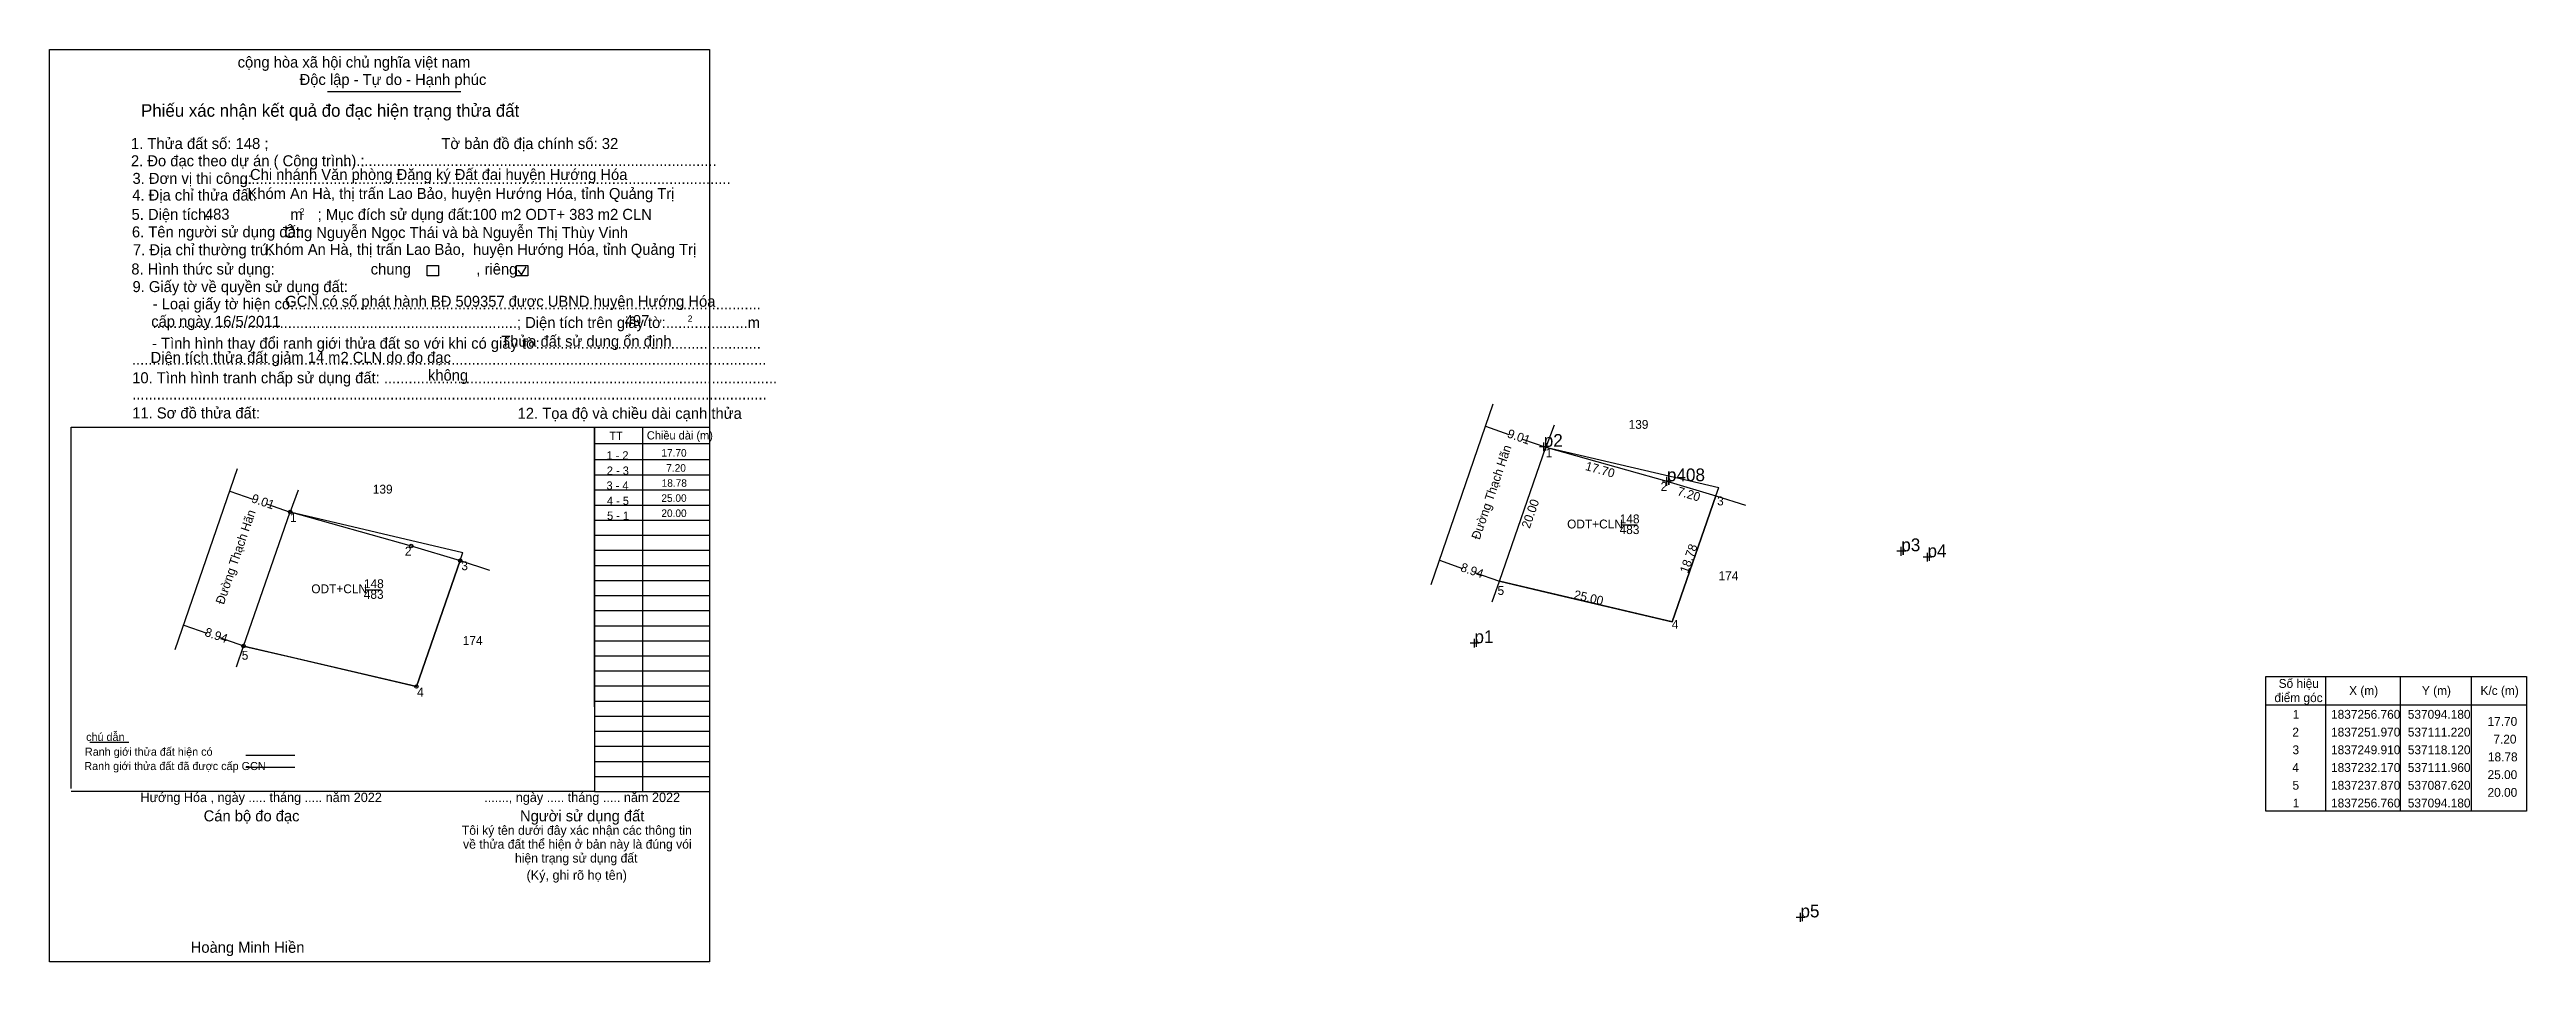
# Model space of a CAD drawing. Extents: x 536883 to 537232, y 1837184 to 1837313.
import ezdxf

# ---------------------------------------------------------------- set-up
doc = ezdxf.new("R2010")
doc.units = 0
for name, color, linetype in [('Level 1', 7, 'Continuous'), ('Level 10', 7, 'Continuous'), ('Level 12', 7, 'Continuous'), ('Level 15', 7, 'Continuous'), ('Level 17', 7, 'Continuous'), ('Level 2', 7, 'Continuous'), ('Level 23', 7, 'Continuous'), ('Level 27', 7, 'Continuous'), ('Level 30', 7, 'Continuous'), ('Level 6', 7, 'Continuous'), ('Level 63', 7, 'Continuous'), ('Level 7', 7, 'Continuous')]:
    doc.layers.add(name, color=color, linetype=linetype)

msp = doc.modelspace()

# ---------------------------------------------------------------- linework, layer by layer
at = {"layer": 'Level 1'}
for points in [[(537094.18, 1837256.76), (537111.22, 1837251.97), (537118.12, 1837249.91), (537111.96, 1837232.17), (537087.62, 1837237.87)], [(536917.33, 1837247.63), (536934.37, 1837242.84), (536941.27, 1837240.78), (536935.11, 1837223.04), (536910.77, 1837228.74)]]:
    msp.add_lwpolyline(points, close=True, dxfattribs=at)
at = {"layer": 'Level 10'}
for p, q in [((537094.18, 1837256.76), (537118.52, 1837251.06)), ((537118.12, 1837249.91), (537118.52, 1837251.06)), ((536917.33, 1837247.63), (536941.67, 1837241.93)), ((537111.96, 1837232.17), (537118.12, 1837249.91)), ((537118.12, 1837249.91), (537122.27, 1837248.57)), ((536935.11, 1837223.04), (536941.27, 1837240.78)), ((536941.27, 1837240.78), (536941.67, 1837241.93)), ((536941.27, 1837240.78), (536945.42, 1837239.44)), ((537086.61, 1837234.96), (537087.62, 1837237.87)), ((537087.62, 1837237.87), (537094.35, 1837236.29)), ((537094.35, 1837236.29), (537111.96, 1837232.17)), ((536909.76, 1837225.83), (536910.77, 1837228.74)), ((536910.77, 1837228.74), (536917.5, 1837227.16)), ((536917.5, 1837227.16), (536935.11, 1837223.04))]:
    msp.add_line(p, q, dxfattribs=at)
at = {"layer": 'Level 15'}
for p, q in [((537094.18, 1837256.76), (537111.22, 1837251.97)), ((537111.22, 1837251.97), (537118.12, 1837249.91)), ((536917.33, 1837247.63), (536934.37, 1837242.84)), ((536934.37, 1837242.84), (536941.27, 1837240.78))]:
    msp.add_line(p, q, dxfattribs=at)
at = {"layer": 'Level 17'}
msp.add_line((536889.11, 1837215.21), (536894.59, 1837215.21), dxfattribs=at)
at = {"layer": 'Level 2'}
for p, q in [((536883.45, 1837312.81), (536883.45, 1837312.81)), ((536922.6, 1837306.91), (536941.39, 1837306.91)), ((536949.9, 1837281.03), (536950.55, 1837282.18)), ((536949.38, 1837281.72), (536949.9, 1837281.03)), ((536886.47, 1837259.6), (536960.21, 1837259.6)), ((536886.47, 1837208.66), (536886.47, 1837259.6)), ((536960.21, 1837259.6), (536960.21, 1837208.24)), ((536960.21, 1837208.24), (536886.47, 1837208.24)), ((536976.4, 1837184.24), (536976.4, 1837184.24))]:
    msp.add_line(p, q, dxfattribs=at)
for points in [[(536883.45, 1837312.81), (536976.4, 1837312.81), (536976.4, 1837184.24), (536883.45, 1837184.24)], [(536936.63, 1837282.38), (536938.23, 1837282.38), (536938.23, 1837280.89), (536936.63, 1837280.89)], [(536949.19, 1837282.38), (536950.79, 1837282.38), (536950.79, 1837280.89), (536949.19, 1837280.89)]]:
    msp.add_lwpolyline(points, close=True, dxfattribs=at)
for points in [[(537078.01, 1837237.39), (537086.75, 1837262.87)], [(536901.16, 1837228.26), (536909.9, 1837253.74)]]:
    msp.add_lwpolyline(points, dxfattribs=at)
at = {"layer": 'Level 23'}
for p, q in [((537095.33, 1837259.85), (537094.18, 1837256.76)), ((537087.62, 1837237.87), (537094.18, 1837256.76)), ((536918.48, 1837250.72), (536917.33, 1837247.63)), ((536910.77, 1837228.74), (536917.33, 1837247.63))]:
    msp.add_line(p, q, dxfattribs=at)
at = {"layer": 'Level 30'}
for p, q in [((536960.21, 1837259.6), (536976.4, 1837259.6)), ((536960.21, 1837220.17), (536960.21, 1837259.6)), ((536966.97, 1837259.6), (536966.97, 1837208.24)), ((536976.4, 1837259.6), (536976.4, 1837220.17)), ((536960.21, 1837257.28), (536976.4, 1837257.28)), ((536960.21, 1837255.02), (536976.4, 1837255.02)), ((536960.17, 1837252.86), (536976.36, 1837252.86)), ((536960.21, 1837250.75), (536976.4, 1837250.75)), ((536960.21, 1837248.61), (536976.4, 1837248.61)), ((536960.21, 1837246.49), (536976.4, 1837246.49)), ((536960.21, 1837244.36), (536976.4, 1837244.36)), ((536960.21, 1837242.24), (536976.4, 1837242.24)), ((536960.21, 1837240.11), (536976.4, 1837240.11)), ((536960.21, 1837237.99), (536976.4, 1837237.99)), ((536960.21, 1837235.86), (536976.4, 1837235.86)), ((536960.21, 1837233.74), (536976.4, 1837233.74)), ((536960.21, 1837231.61), (536976.4, 1837231.61)), ((536960.21, 1837229.49), (536976.4, 1837229.49)), ((536960.21, 1837227.36), (536976.4, 1837227.36)), ((536960.21, 1837225.24), (536976.4, 1837225.24)), ((536960.21, 1837223.11), (536976.4, 1837223.11)), ((536960.21, 1837220.99), (536976.4, 1837220.99)), ((536960.21, 1837218.86), (536976.4, 1837218.86)), ((536960.21, 1837216.74), (536976.4, 1837216.74)), ((536960.21, 1837216.73), (536976.4, 1837216.73)), ((536960.21, 1837214.61), (536976.4, 1837214.61)), ((536960.21, 1837212.49), (536976.4, 1837212.49)), ((536960.21, 1837210.36), (536976.4, 1837210.36)), ((536960.21, 1837208.24), (536976.4, 1837208.24))]:
    msp.add_line(p, q, dxfattribs=at)
at = {"layer": 'Level 6'}
for p, q in [((536911.09, 1837213.36), (536918.01, 1837213.36)), ((536911.09, 1837211.67), (536918.01, 1837211.67))]:
    msp.add_line(p, q, dxfattribs=at)
at = {"layer": 'Level 63'}
for p, q in [((537085.67, 1837259.71), (537088.94, 1837258.57)), ((537090.86, 1837257.9), (537094.18, 1837256.75)), ((536908.82, 1837250.58), (536912.09, 1837249.44)), ((536914.01, 1837248.77), (536917.33, 1837247.62)), ((537104.73, 1837245.8), (537107.02, 1837245.8)), ((537079.19, 1837240.82), (537082.45, 1837239.69)), ((536927.88, 1837236.67), (536930.17, 1837236.67)), ((537084.14, 1837239.1), (537087.63, 1837237.88)), ((536902.34, 1837231.69), (536905.6, 1837230.56)), ((536907.29, 1837229.97), (536910.78, 1837228.75)), ((537203.96, 1837224.46), (537203.96, 1837205.46)), ((537214.46, 1837224.46), (537214.46, 1837205.46)), ((537224.46, 1837224.46), (537224.46, 1837205.46)), ((537195.56, 1837220.46), (537232.26, 1837220.46))]:
    msp.add_line(p, q, dxfattribs=at)
msp.add_lwpolyline([(537195.56, 1837224.46), (537232.26, 1837224.46), (537232.26, 1837205.46), (537195.56, 1837205.46)], close=True, dxfattribs=at)
for centre in [(536917.33, 1837247.63), (536934.37, 1837242.84), (536941.27, 1837240.78), (536910.77, 1837228.74), (536935.11, 1837223.04)]:
    msp.add_circle(centre, 0.25, dxfattribs=at)
at = {"layer": 'Level 7'}
for p, q in [((537094.49, 1837256.81), (537093.25, 1837256.81)), ((537093.87, 1837256.19), (537093.87, 1837257.44)), ((537111.84, 1837251.97), (537110.59, 1837251.97)), ((537111.22, 1837251.34), (537111.22, 1837252.59)), ((537144.84, 1837242.1), (537143.59, 1837242.1)), ((537144.22, 1837241.47), (537144.22, 1837242.72)), ((537148.53, 1837241.27), (537147.29, 1837241.27)), ((537147.91, 1837240.64), (537147.91, 1837241.89)), ((537084.11, 1837228.53), (537084.11, 1837229.77)), ((537084.73, 1837229.15), (537083.49, 1837229.15)), ((537130.65, 1837190.5), (537129.4, 1837190.5)), ((537130.02, 1837189.88), (537130.02, 1837191.13))]:
    msp.add_line(p, q, dxfattribs=at)

# ---------------------------------------------------------------- texts
at = {"layer": 'Level 1'}
for s, p in [('148', (537104.57, 1837246.03)), ('ODT+CLN', (537097.16, 1837245.31)), ('483', (537104.55, 1837244.52)), ('ODT+CLN', (536920.31, 1837236.18)), ('483', (536927.7, 1837235.39)), ('148', (536927.72, 1837236.9))]:
    msp.add_text(s, height=1.25, dxfattribs=at).set_placement(p)
at = {"layer": 'Level 10'}
for s, height, p in [('1 - 2', 1.159, (536961.88, 1837255.03)), ('2 - 3', 1.159, (536961.93, 1837252.88)), ('3 - 4', 1.159, (536961.88, 1837250.78)), ('4 - 5', 1.159, (536961.94, 1837248.63)), ('5 - 1', 1.16, (536961.96, 1837246.53))]:
    msp.add_text(s, height=height, dxfattribs=at).set_placement(p)
at = {"layer": 'Level 12'}
for s, p in [('p2', (537093.87, 1837256.82)), ('p408', (537111.22, 1837251.97)), ('p3', (537144.22, 1837242.1)), ('p4', (537147.91, 1837241.26)), ('p1', (537084.11, 1837229.15)), ('p5', (537130.02, 1837190.5))]:
    msp.add_text(s, height=1.8, dxfattribs=at).set_placement(p)
at = {"layer": 'Level 2'}
for s, height, p in [('cộng hòa xã hội chủ nghĩa việt nam', 1.5515, (536909.94, 1837310.26)), ('Độc lập - Tự do - Hạnh phúc', 1.5515, (536918.66, 1837307.81)), ('Phiếu xác nhận kết quả đo đạc hiện trạng thửa đất', 1.7728, (536896.34, 1837303.33)), ('1. Thửa đất số: 148 ;                                          Tờ bản đồ địa chính số: 32', 1.56, (536894.91, 1837298.78)), ('2. Đo đạc theo dự án ( Công trình) : ', 1.5525, (536894.91, 1837296.35)), ('Chi nhánh Văn phòng Đăng ký Đất đai huyện Hướng Hóa', 1.5512, (536911.68, 1837294.42)), ('............................................................................................', 1.5525, (536924.32, 1837296.4)), ('4. Địa chỉ thửa đất:', 1.5525, (536895.09, 1837291.52)), ('3. Đơn vị thi công:', 1.5525, (536895.13, 1837293.87)), ('........................................................................................................................', 1.5525, (536910.14, 1837293.87)), ('Khóm An Hà, thị trấn Lao Bảo, huyện Hướng Hóa, tỉnh Quảng Trị', 1.55, (536911.32, 1837291.74)), ('5. Diện tích:', 1.5525, (536895, 1837288.8)), ('483', 1.55, (536905.33, 1837288.82)), ('m', 1.55, (536917.37, 1837288.8)), ('2', 0.887, (536918.7, 1837289.54)), ('; Mục đích sử dụng đất:', 1.5515, (536921.21, 1837288.8)), ('100 m2 ODT+ 383 m2 CLN', 1.55, (536942.97, 1837288.8)), ('6. Tên người sử dụng đất:', 1.5525, (536895.05, 1837286.33)), ('7. Địa chỉ thường trú:', 1.5525, (536895.19, 1837283.81)), ('Khóm An Hà, thị trấn Lao Bảo,  huyện Hướng Hóa, tỉnh Quảng Trị', 1.55, (536913.82, 1837283.87)), ('Ông Nguyễn Ngọc Thái và bà Nguyễn Thị Thùy Vinh', 1.55, (536916.52, 1837286.25)), ('8. Hình thức sử dụng:', 1.5525, (536894.96, 1837281.1)), ('chung                , riêng', 1.5515, (536928.68, 1837281.1)), ('9. Giấy tờ về quyền sử dụng đất:', 1.5525, (536895.13, 1837278.62)), ('cấp ngày 16/5/2011', 1.55, (536897.77, 1837273.72)), ('     - Loại giấy tờ hiện có:..................................................................................................................', 1.55148, (536895.09, 1837276.19)), ('     .........................................................................................; Diện tích trên giấy tờ:....................m', 1.55148, (536895.09, 1837273.56)), ('GCN có số phát hành BĐ 509357 được UBND huyện Hướng Hóa ', 1.55, (536916.65, 1837276.55)), ('497', 1.55, (536964.46, 1837273.84)), ('2', 0.887, (536973.32, 1837274.44)), ('     - Tình hình thay đổi ranh giới thửa đất so với khi có giấy tờ:......................................................', 1.55148, (536895.01, 1837270.64)), ('Thửa đất sử dụng ổn định', 1.55, (536947.06, 1837270.93)), ('...........................................................................................................................................................', 1.55148, (536895.05, 1837268.39)), ('Diện tích thửa đất giảm 14 m2 CLN do đo đạc', 1.55, (536897.68, 1837268.64)), ('10. Tình hình tranh chấp sử dụng đất: ................................................................................................', 1.5525, (536895.09, 1837265.77)), ('không', 1.552, (536936.74, 1837266.14)), ('11. Sơ đồ thửa đất:', 1.5525, (536895.09, 1837260.81)), ('...........................................................................................................................................................', 1.55148, (536895.09, 1837263.48)), ('12. Tọa độ và chiều dài cạnh thửa', 1.5555, (536949.36, 1837260.76)), ('Hướng Hóa , ngày ..... tháng ..... năm 2022', 1.33, (536896.25, 1837206.75)), ('Cán bộ đo đạc', 1.5515, (536905.15, 1837204.03)), ('......., ngày ..... tháng ..... năm 2022', 1.33, (536944.66, 1837206.75)), ('Người sử dụng đất', 1.5515, (536949.7, 1837204.03)), ('Tôi ký tên dưới đây xác nhận các thông tin', 1.2818, (536941.51, 1837202.14)), ('về thửa đất thể hiện ở bản này là đúng vói', 1.2818, (536941.68, 1837200.18)), ('hiện trạng sử dụng đất', 1.2818, (536948.99, 1837198.22)), ('(Ký, ghi rõ họ tên)', 1.3299, (536950.62, 1837195.8)), ('Hoàng Minh Hiền', 1.55, (536903.33, 1837185.51)), ('.', 0.443, (536976.3, 1837184))]:
    msp.add_text(s, height=height, dxfattribs=at).set_placement(p)
at = {"layer": 'Level 27'}
for s, p in [('139', (537105.82, 1837259.35)), ('139', (536928.97, 1837250.22)), ('174', (537118.49, 1837238.02)), ('174', (536941.64, 1837228.89))]:
    msp.add_text(s, height=1.25, dxfattribs=at).set_placement(p)
at = {"layer": 'Level 30'}
for s, height, p in [('TT', 1.156, (536962.28, 1837257.78)), ('Chiều dài (m)', 1.1594, (536967.56, 1837257.85))]:
    msp.add_text(s, height=height, dxfattribs=at).set_placement(p)
at = {"layer": 'Level 6'}
for s, height, p in [('chú dẫn', 1.136, (536888.6, 1837215.36)), ('Ranh giới thửa đất đã được cấp GCN', 1.139, (536888.34, 1837211.26)), ('Ranh giới thửa đất hiện có ', 1.136, (536888.43, 1837213.28))]:
    msp.add_text(s, height=height, dxfattribs=at).set_placement(p)
at = {"layer": 'Level 63'}
for s, rotation, p in [('9.01', 340.821, (537088.63, 1837258.18)), ('Đường Thạch Hãn', 71.0673, (537084.83, 1837243.64)), ('17.70', 344.2992, (537099.63, 1837253.57)), ('7.20', 343.377, (537112.57, 1837250.02)), ('Đường Thạch Hãn', 71.0673, (536907.98, 1837234.51)), ('9.01', 340.821, (536911.78, 1837249.05)), ('20.00', 70.8492, (537091.88, 1837245.22)), ('8.94', 340.821, (537082.04, 1837239.34)), ('18.78', 70.8511, (537114.17, 1837238.9)), ('25.00', 346.8199, (537098.02, 1837235.43)), ('8.94', 340.821, (536905.19, 1837230.21))]:
    msp.add_text(s, height=1.25, rotation=rotation, dxfattribs=at).set_placement(p)
for s, height, p in [('17.70', 1.062, (536969.61, 1837255.43)), ('7.20', 1.062, (536970.3, 1837253.31)), (' 1', 1.25, (537093.69, 1837255.35)), ('18.78', 1.062, (536969.65, 1837251.18)), (' 2', 1.25, (537109.87, 1837250.61)), (' 1', 1.25, (536916.84, 1837246.22)), ('25.00', 1.062, (536969.61, 1837249.06)), ('20.00', 1.062, (536969.61, 1837246.93)), (' 3', 1.25, (537117.82, 1837248.56)), (' 2', 1.25, (536933.02, 1837241.48)), (' 3', 1.25, (536940.97, 1837239.43)), (' 5', 1.25, (537086.9, 1837235.94)), (' 4', 1.25, (537111.44, 1837231.17)), (' 5', 1.25, (536910.05, 1837226.81)), (' 4', 1.25, (536934.74, 1837221.62)), ('Số hiệu', 1.25, (537197.36, 1837222.84)), ('X (m)', 1.25, (537207.29, 1837221.84)), ('Y (m)', 1.25, (537217.54, 1837221.84)), ('K/c (m)', 1.25, (537225.79, 1837221.84)), ('điểm góc', 1.25, (537196.77, 1837220.84)), (' 1', 1.25, (537198.89, 1837218.49)), ('1837256.760', 1.25, (537204.74, 1837218.49)), ('537094.180', 1.25, (537215.55, 1837218.49)), (' 2', 1.25, (537198.83, 1837215.99)), ('1837251.970', 1.25, (537204.74, 1837215.99)), ('537111.220', 1.25, (537215.55, 1837215.99)), ('17.70', 1.25, (537226.78, 1837217.49)), ('7.20', 1.25, (537227.6, 1837214.99)), (' 4', 1.25, (537198.82, 1837210.99)), (' 3', 1.25, (537198.85, 1837213.49)), ('1837249.910', 1.25, (537204.74, 1837213.49)), ('1837232.170', 1.25, (537204.74, 1837210.99)), ('537118.120', 1.25, (537215.55, 1837213.49)), ('537111.960', 1.25, (537215.55, 1837210.99)), ('18.78', 1.25, (537226.83, 1837212.49)), (' 5', 1.25, (537198.85, 1837208.49)), ('1837237.870', 1.25, (537204.74, 1837208.49)), ('537087.620', 1.25, (537215.55, 1837208.49)), ('25.00', 1.25, (537226.78, 1837209.99)), ('20.00', 1.25, (537226.78, 1837207.49)), (' 1', 1.25, (537198.89, 1837205.99)), ('1837256.760', 1.25, (537204.74, 1837205.99)), ('537094.180', 1.25, (537215.55, 1837205.99))]:
    msp.add_text(s, height=height, dxfattribs=at).set_placement(p)

doc.saveas('drawing.dxf')
